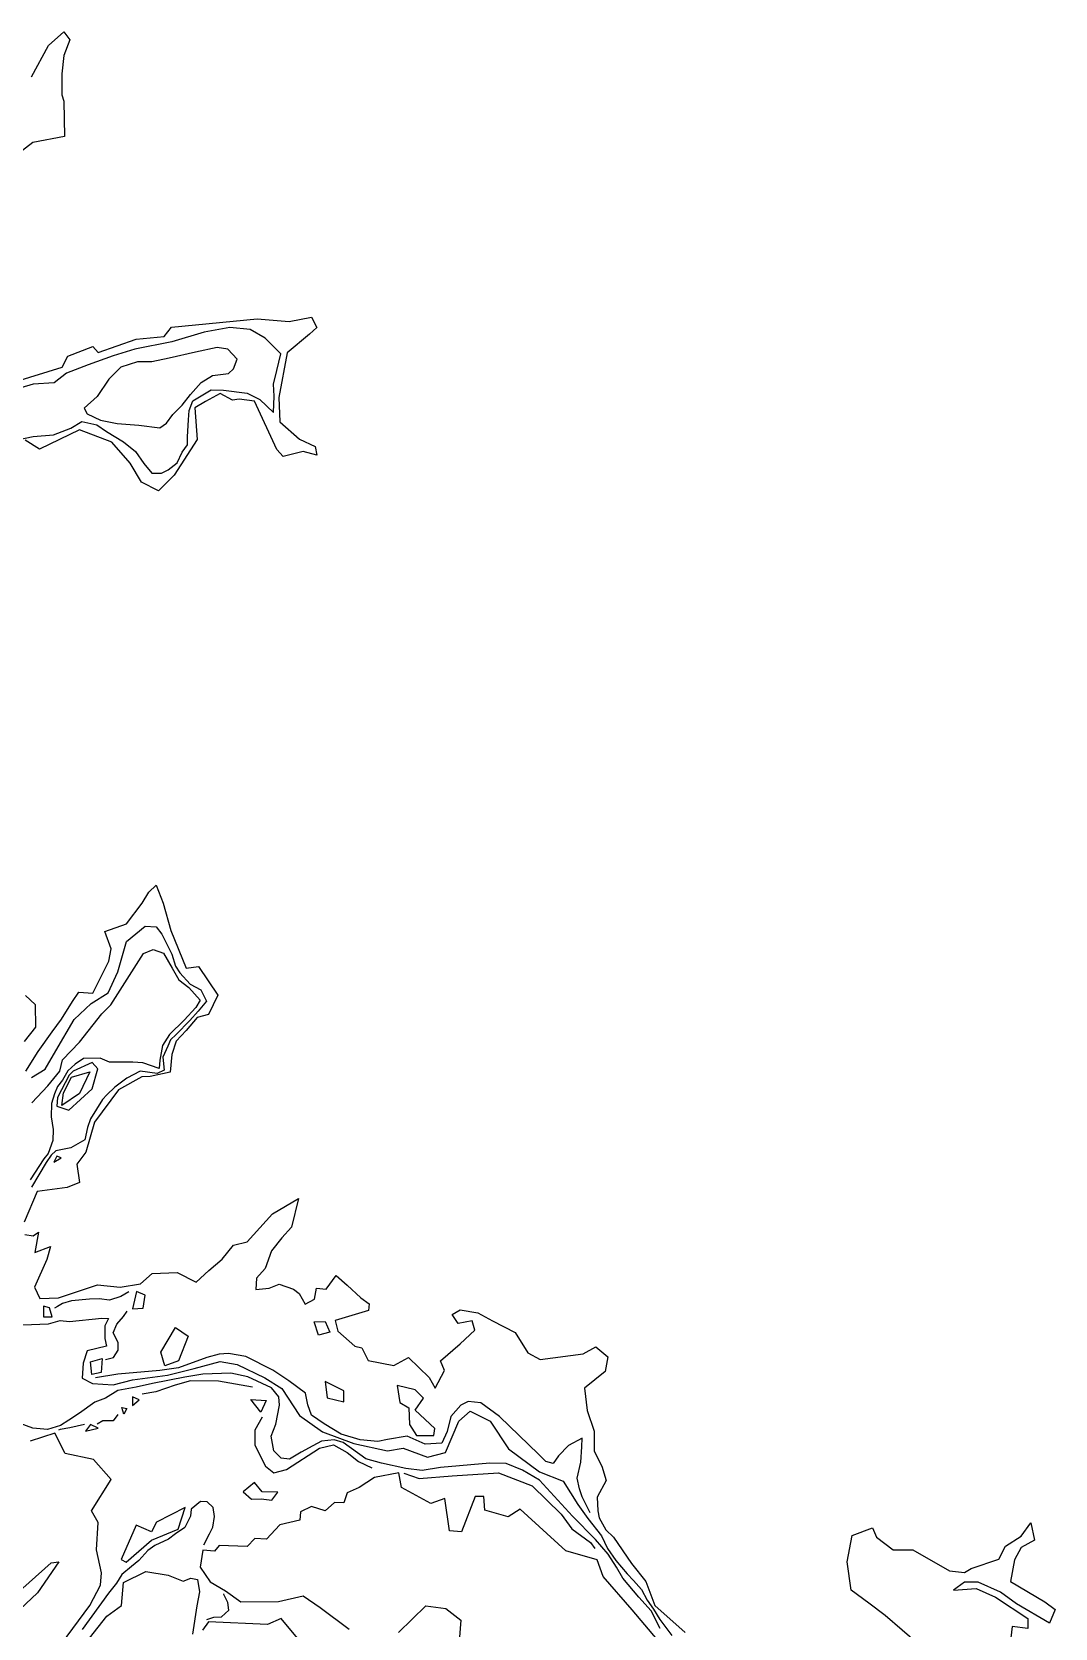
# Model space of a CAD drawing. Extents: x 582531 to 590669, y 5031971 to 5040445.
# Drawn here: x 586981 to 590344, y 5035094 to 5040339 of the extents above; entities that cross this region are included whole.
import ezdxf

# ---------------------------------------------------------------- set-up
doc = ezdxf.new("R2010")
doc.units = 0

msp = doc.modelspace()

# ---------------------------------------------------------------- linework, layer by layer
for points in [[(586980.215, 5040192.157, 240), (587035.923, 5040294.428, 240), (587035.923, 5040294.428, 240), (587085.812, 5040339.328, 240), (587085.812, 5040339.328, 240), (587105.767, 5040313.552, 240), (587105.767, 5040313.552, 240), (587085.812, 5040262.001, 240), (587085.812, 5040262.001, 240), (587079.16, 5040202.135, 240), (587079.16, 5040202.135, 240), (587079.991, 5040132.291, 240), (587079.991, 5040132.291, 240), (587085.812, 5040111.504, 240), (587085.812, 5040111.504, 240), (587088.306, 5039995.098, 240), (587088.306, 5039995.098, 240), (586984.372, 5039975.975, 240), (586984.372, 5039975.975, 240), (586902.056, 5039912.783, 240)], [(586928.663, 5039190.234, 240), (587080.823, 5039237.628, 240), (587080.823, 5039237.628, 240), (587099.115, 5039274.212, 240), (587099.115, 5039274.212, 240), (587181.431, 5039304.977, 240), (587181.431, 5039304.977, 240), (587198.892, 5039285.853, 240), (587198.892, 5039285.853, 240), (587324.444, 5039329.921, 240), (587324.444, 5039329.921, 240), (587415.906, 5039338.236, 240), (587415.906, 5039338.236, 240), (587440.019, 5039369, 240), (587440.019, 5039369, 240), (587721.888, 5039396.439, 240), (587721.888, 5039396.439, 240), (587826.653, 5039388.124, 240), (587826.653, 5039388.124, 240), (587900.654, 5039401.427, 240), (587900.654, 5039401.427, 240), (587918.115, 5039368.169, 240), (587918.115, 5039368.169, 240), (587893.171, 5039346.55, 240), (587893.171, 5039346.55, 240), (587820.833, 5039284.19, 240), (587820.833, 5039284.19, 240), (587792.563, 5039137.851, 240), (587792.563, 5039137.851, 240), (587795.889, 5039058.03, 240), (587795.889, 5039058.03, 240), (587860.743, 5039001.489, 240), (587860.743, 5039001.489, 240), (587912.295, 5038976.545, 240), (587912.295, 5038976.545, 240), (587917.283, 5038948.275, 240), (587917.283, 5038948.275, 240), (587872.384, 5038960.747, 240), (587872.384, 5038960.747, 240), (587807.529, 5038944.118, 240), (587807.529, 5038944.118, 240), (587785.911, 5038966.568, 240), (587785.911, 5038966.568, 240), (587712.741, 5039125.379, 240), (587712.741, 5039125.379, 240), (587662.022, 5039132.862, 240), (587662.022, 5039132.862, 240), (587640.403, 5039128.705, 240), (587640.403, 5039128.705, 240), (587599.661, 5039151.154, 240), (587599.661, 5039151.154, 240), (587551.436, 5039124.547, 240), (587551.436, 5039124.547, 240), (587516.514, 5039103.761, 240), (587516.514, 5039103.761, 240), (587523.997, 5038999.827, 240), (587523.997, 5038999.827, 240), (587449.165, 5038882.589, 240), (587449.165, 5038882.589, 240), (587397.613, 5038831.038, 240), (587397.613, 5038831.038, 240), (587341.073, 5038859.308, 240), (587341.073, 5038859.308, 240), (587304.489, 5038921.668, 240), (587304.489, 5038921.668, 240), (587243.791, 5038991.512, 240), (587243.791, 5038991.512, 240), (587137.363, 5039031.422, 240), (587137.363, 5039031.422, 240), (587005.99, 5038968.231, 240), (587005.99, 5038968.231, 240), (586959.428, 5038998.164, 240)], [(586932.626, 5038998.494, 236.952), (586985.841, 5039009.303, 236.952), (586985.841, 5039009.303, 236.952), (587052.358, 5039015.124, 236.952), (587052.358, 5039015.124, 236.952), (587108.898, 5039037.573, 236.952), (587108.898, 5039037.573, 236.952), (587145.483, 5039059.192, 236.952), (587145.483, 5039059.192, 236.952), (587194.54, 5039047.551, 236.952), (587194.54, 5039047.551, 236.952), (587226.136, 5039025.933, 236.952), (587226.136, 5039025.933, 236.952), (587281.845, 5038991.842, 236.952), (587281.845, 5038991.842, 236.952), (587321.755, 5038960.246, 236.952), (587321.755, 5038960.246, 236.952), (587349.194, 5038921.167, 236.952), (587349.194, 5038921.167, 236.952), (587374.969, 5038889.571, 236.952), (587374.969, 5038889.571, 236.952), (587407.397, 5038889.571, 236.952), (587407.397, 5038889.571, 236.952), (587429.015, 5038900.38, 236.952), (587429.015, 5038900.38, 236.952), (587458.948, 5038923.662, 236.952), (587458.948, 5038923.662, 236.952), (587475.578, 5038958.583, 236.952), (587475.578, 5038958.583, 236.952), (587493.038, 5038981.865, 236.952), (587493.038, 5038981.865, 236.952), (587493.038, 5039008.472, 236.952), (587493.038, 5039008.472, 236.952), (587495.533, 5039064.18, 236.952), (587495.533, 5039064.18, 236.952), (587498.027, 5039094.945, 236.952), (587498.027, 5039094.945, 236.952), (587510.499, 5039127.372, 236.952), (587510.499, 5039127.372, 236.952), (587570.365, 5039163.126, 236.952), (587570.365, 5039163.126, 236.952), (587611.107, 5039161.463, 236.952), (587611.107, 5039161.463, 236.952), (587689.266, 5039152.316, 236.952), (587689.266, 5039152.316, 236.952), (587730.008, 5039131.53, 236.952), (587730.008, 5039131.53, 236.952), (587775.739, 5039089.125, 236.952), (587775.739, 5039089.125, 236.952), (587777.402, 5039142.339, 236.952), (587777.402, 5039142.339, 236.952), (587774.907, 5039182.249, 236.952), (587774.907, 5039182.249, 236.952), (587786.548, 5039227.149, 236.952), (587786.548, 5039227.149, 236.952), (587799.02, 5039281.195, 236.952), (587799.02, 5039281.195, 236.952), (587748.3, 5039332.746, 236.952), (587748.3, 5039332.746, 236.952), (587698.412, 5039361.016, 236.952), (587698.412, 5039361.016, 236.952), (587631.894, 5039367.668, 236.952), (587631.894, 5039367.668, 236.952), (587547.916, 5039352.701, 236.952), (587547.916, 5039352.701, 236.952), (587440.656, 5039321.105, 236.952), (587440.656, 5039321.105, 236.952), (587320.092, 5039296.992, 236.952), (587320.092, 5039296.992, 236.952), (587248.586, 5039274.543, 236.952), (587248.586, 5039274.543, 236.952), (587166.27, 5039245.441, 236.952), (587166.27, 5039245.441, 236.952), (587094.763, 5039218.003, 236.952), (587094.763, 5039218.003, 236.952), (587054.021, 5039186.407, 236.952), (587054.021, 5039186.407, 236.952), (586985.009, 5039182.249, 236.952), (586985.009, 5039182.249, 236.952), (586945.098, 5039169.777, 236.952)], [(587152.966, 5039103.26, 224.76), (587162.944, 5039084.136, 224.76), (587162.944, 5039084.136, 224.76), (587207.012, 5039063.349, 224.76), (587207.012, 5039063.349, 224.76), (587261.058, 5039052.54, 224.76), (587261.058, 5039052.54, 224.76), (587332.564, 5039046.719, 224.76), (587332.564, 5039046.719, 224.76), (587401.577, 5039038.405, 224.76), (587401.577, 5039038.405, 224.76), (587423.195, 5039053.371, 224.76), (587423.195, 5039053.371, 224.76), (587443.982, 5039081.641, 224.76), (587443.982, 5039081.641, 224.76), (587474.746, 5039113.237, 224.76), (587474.746, 5039113.237, 224.76), (587503.016, 5039147.328, 224.76), (587503.016, 5039147.328, 224.76), (587537.938, 5039187.238, 224.76), (587537.938, 5039187.238, 224.76), (587574.523, 5039210.519, 224.76), (587574.523, 5039210.519, 224.76), (587627.737, 5039217.171, 224.76), (587627.737, 5039217.171, 224.76), (587643.535, 5039232.138, 224.76), (587643.535, 5039232.138, 224.76), (587656.007, 5039263.734, 224.76), (587656.007, 5039263.734, 224.76), (587625.242, 5039296.992, 224.76), (587625.242, 5039296.992, 224.76), (587590.321, 5039301.981, 224.76), (587590.321, 5039301.981, 224.76), (587518.814, 5039287.015, 224.76), (587518.814, 5039287.015, 224.76), (587432.341, 5039267.06, 224.76), (587432.341, 5039267.06, 224.76), (587375.801, 5039254.587, 224.76), (587375.801, 5039254.587, 224.76), (587328.407, 5039254.587, 224.76), (587328.407, 5039254.587, 224.76), (587273.53, 5039237.958, 224.76), (587273.53, 5039237.958, 224.76), (587233.619, 5039198.047, 224.76), (587233.619, 5039198.047, 224.76), (587196.203, 5039140.676, 224.76), (587196.203, 5039140.676, 224.76), (587152.966, 5039103.26, 224.76)], [(586961.091, 5036923.641, 240), (587001.833, 5036988.496, 240), (587001.833, 5036988.496, 240), (587047.564, 5037053.351, 240), (587047.564, 5037053.351, 240), (587078.328, 5037094.924, 240), (587078.328, 5037094.924, 240), (587114.913, 5037153.128, 240), (587114.913, 5037153.128, 240), (587135.7, 5037183.061, 240), (587135.7, 5037183.061, 240), (587181.431, 5037180.566, 240), (587181.431, 5037180.566, 240), (587233.814, 5037285.332, 240), (587233.814, 5037285.332, 240), (587241.297, 5037326.074, 240), (587241.297, 5037326.074, 240), (587221.341, 5037382.614, 240), (587221.341, 5037382.614, 240), (587292.017, 5037408.389, 240), (587292.017, 5037408.389, 240), (587343.568, 5037476.57, 240), (587343.568, 5037476.57, 240), (587366.018, 5037512.323, 240), (587366.018, 5037512.323, 240), (587389.299, 5037535.605, 240), (587389.299, 5037535.605, 240), (587412.58, 5037476.57, 240), (587412.58, 5037476.57, 240), (587437.524, 5037385.94, 240), (587437.524, 5037385.94, 240), (587488.244, 5037262.05, 240), (587488.244, 5037262.05, 240), (587528.986, 5037267.871, 240), (587528.986, 5037267.871, 240), (587592.178, 5037173.914, 240), (587592.178, 5037173.914, 240), (587561.413, 5037109.891, 240), (587561.413, 5037109.891, 240), (587524.829, 5037099.913, 240), (587524.829, 5037099.913, 240), (587488.244, 5037057.508, 240), (587488.244, 5037057.508, 240), (587454.985, 5037022.586, 240), (587454.985, 5037022.586, 240), (587440.85, 5036978.518, 240), (587440.85, 5036978.518, 240), (587435.861, 5036920.315, 240), (587435.861, 5036920.315, 240), (587370.175, 5036906.18, 240), (587370.175, 5036906.18, 240), (587342.736, 5036905.349, 240), (587342.736, 5036905.349, 240), (587265.409, 5036862.112, 240), (587265.409, 5036862.112, 240), (587187.251, 5036756.515, 240), (587187.251, 5036756.515, 240), (587158.981, 5036657.57, 240), (587158.981, 5036657.57, 240), (587129.048, 5036618.491, 240), (587129.048, 5036618.491, 240), (587138.194, 5036557.794, 240), (587138.194, 5036557.794, 240), (587097.452, 5036541.996, 240), (587097.452, 5036541.996, 240), (586998.507, 5036528.692, 240), (586998.507, 5036528.692, 240), (586956.102, 5036428.084, 240)], [(586979.799, 5036903.114, 236.952), (587024.698, 5036930.969, 236.952), (587024.698, 5036930.969, 236.952), (587060.036, 5036990.835, 236.952), (587060.036, 5036990.835, 236.952), (587120.318, 5037093.937, 236.952), (587120.318, 5037093.937, 236.952), (587176.026, 5037146.32, 236.952), (587176.026, 5037146.32, 236.952), (587232.151, 5037181.657, 236.952), (587232.151, 5037181.657, 236.952), (587263.747, 5037250.67, 236.952), (587263.747, 5037250.67, 236.952), (587292.017, 5037350.03, 236.952), (587292.017, 5037350.03, 236.952), (587353.545, 5037399.919, 236.952), (587353.545, 5037399.919, 236.952), (587389.714, 5037398.672, 236.952), (587389.714, 5037398.672, 236.952), (587408.838, 5037374.559, 236.952), (587408.838, 5037374.559, 236.952), (587441.266, 5037308.041, 236.952), (587441.266, 5037308.041, 236.952), (587453.738, 5037269.378, 236.952), (587453.738, 5037269.378, 236.952), (587467.041, 5037246.928, 236.952), (587467.041, 5037246.928, 236.952), (587501.132, 5037210.343, 236.952), (587501.132, 5037210.343, 236.952), (587536.885, 5037190.804, 236.952), (587536.885, 5037190.804, 236.952), (587554.762, 5037153.803, 236.952), (587554.762, 5037153.803, 236.952), (587527.323, 5037120.96, 236.952), (587527.323, 5037120.96, 236.952), (587500.716, 5037090.195, 236.952), (587500.716, 5037090.195, 236.952), (587455.401, 5037044.465, 236.952), (587455.401, 5037044.465, 236.952), (587437.108, 5037027.419, 236.952), (587437.108, 5037027.419, 236.952), (587427.546, 5037006.217, 236.952), (587427.546, 5037006.217, 236.952), (587411.333, 5036969.632, 236.952), (587411.333, 5036969.632, 236.952), (587416.322, 5036926.811, 236.952), (587416.322, 5036926.811, 236.952), (587392.625, 5036916.418, 236.952), (587392.625, 5036916.418, 236.952), (587336.916, 5036923.485, 236.952), (587336.916, 5036923.485, 236.952), (587293.679, 5036900.62, 236.952), (587293.679, 5036900.62, 236.952), (587254.185, 5036871.518, 236.952), (587254.185, 5036871.518, 236.952), (587227.993, 5036846.574, 236.952), (587227.993, 5036846.574, 236.952), (587213.027, 5036830.776, 236.952), (587213.027, 5036830.776, 236.952), (587174.363, 5036766.753, 236.952), (587174.363, 5036766.753, 236.952), (587163.554, 5036738.899, 236.952), (587163.554, 5036738.899, 236.952), (587154.824, 5036698.156, 236.952), (587154.824, 5036698.156, 236.952), (587109.093, 5036671.549, 236.952), (587109.093, 5036671.549, 236.952), (587060.036, 5036662.403, 236.952), (587060.036, 5036662.403, 236.952), (587044.238, 5036647.852, 236.952), (587044.238, 5036647.852, 236.952), (587028.024, 5036623.324, 236.952), (587028.024, 5036623.324, 236.952), (586979.799, 5036542.671, 236.952)], [(586981.268, 5036819.622, 233.904), (587033.65, 5036875.746, 233.904), (587033.65, 5036875.746, 233.904), (587073.145, 5036923.972, 233.904), (587073.145, 5036923.972, 233.904), (587081.46, 5036960.972, 233.904), (587081.46, 5036960.972, 233.904), (587137.168, 5037018.76, 233.904), (587137.168, 5037018.76, 233.904), (587211.585, 5037112.716, 233.904), (587211.585, 5037112.716, 233.904), (587240.271, 5037141.817, 233.904), (587240.271, 5037141.817, 233.904), (587347.947, 5037310.606, 233.904), (587347.947, 5037310.606, 233.904), (587379.543, 5037323.494, 233.904), (587379.543, 5037323.494, 233.904), (587414.049, 5037311.853, 233.904), (587414.049, 5037311.853, 233.904), (587441.903, 5037262.797, 233.904), (587441.903, 5037262.797, 233.904), (587464.353, 5037223.717, 233.904), (587464.353, 5037223.717, 233.904), (587497.612, 5037199.189, 233.904), (587497.612, 5037199.189, 233.904), (587534.196, 5037157.615, 233.904), (587534.196, 5037157.615, 233.904), (587519.646, 5037133.503, 233.904), (587519.646, 5037133.503, 233.904), (587482.229, 5037091.098, 233.904), (587482.229, 5037091.098, 233.904), (587433.588, 5037044.535, 233.904), (587433.588, 5037044.535, 233.904), (587410.307, 5037007.95, 233.904), (587410.307, 5037007.95, 233.904), (587401.577, 5036960.557, 233.904), (587401.577, 5036960.557, 233.904), (587399.498, 5036932.702, 233.904), (587399.498, 5036932.702, 233.904), (587346.284, 5036950.995, 233.904), (587346.284, 5036950.995, 233.904), (587313.025, 5036953.489, 233.904), (587313.025, 5036953.489, 233.904), (587236.529, 5036953.905, 233.904), (587236.529, 5036953.905, 233.904), (587205.349, 5036966.377, 233.904), (587205.349, 5036966.377, 233.904), (587150.472, 5036965.961, 233.904), (587150.472, 5036965.961, 233.904), (587123.865, 5036946.422, 233.904), (587123.865, 5036946.422, 233.904), (587099.337, 5036925.219, 233.904), (587099.337, 5036925.219, 233.904), (587081.46, 5036894.039, 233.904), (587081.46, 5036894.039, 233.904), (587065.662, 5036874.083, 233.904), (587065.662, 5036874.083, 233.904), (587055.684, 5036849.971, 233.904), (587055.684, 5036849.971, 233.904), (587045.291, 5036817.128, 233.904), (587045.291, 5036817.128, 233.904), (587044.459, 5036774.307, 233.904), (587044.459, 5036774.307, 233.904), (587051.111, 5036732.317, 233.904), (587051.111, 5036732.317, 233.904), (587050.28, 5036695.733, 233.904), (587050.28, 5036695.733, 233.904), (587034.482, 5036653.743, 233.904), (587034.482, 5036653.743, 233.904), (587020.347, 5036635.451, 233.904), (587020.347, 5036635.451, 233.904), (586975.447, 5036567.27, 233.904)], [(586960.259, 5037173.083, 240), (586991.855, 5037143.15, 240), (586991.855, 5037143.15, 240), (586993.518, 5037068.317, 240), (586993.518, 5037068.317, 240), (586956.102, 5037020.923, 240)], [(587116.576, 5036924.317, 236.952), (587103.896, 5036911.221, 236.952), (587103.896, 5036911.221, 236.952), (587065.233, 5036837.844, 236.952), (587065.233, 5036837.844, 236.952), (587063.57, 5036808.95, 236.952), (587063.57, 5036808.95, 236.952), (587102.857, 5036795.439, 236.952), (587102.857, 5036795.439, 236.952), (587179.144, 5036865.49, 236.952), (587179.144, 5036865.49, 236.952), (587198.476, 5036931.592, 236.952), (587198.476, 5036931.592, 236.952), (587179.144, 5036952.171, 236.952), (587179.144, 5036952.171, 236.952), (587116.576, 5036924.317, 236.952)], [(587084.772, 5036852.291, 240), (587111.379, 5036903.842, 240), (587111.379, 5036903.842, 240), (587171.245, 5036922.134, 240), (587171.245, 5036922.134, 240), (587137.986, 5036850.628, 240), (587137.986, 5036850.628, 240), (587079.783, 5036810.717, 240), (587079.783, 5036810.717, 240), (587084.772, 5036852.291, 240)], [(587063.154, 5036644.423, 240), (587053.176, 5036625.299, 240), (587053.176, 5036625.299, 240), (587077.289, 5036638.602, 240), (587077.289, 5036638.602, 240), (587063.154, 5036644.423, 240)], [(586957.765, 5036387.342, 240), (586985.203, 5036382.353, 240), (586985.203, 5036382.353, 240), (587002.664, 5036394.825, 240), (587002.664, 5036394.825, 240), (586991.024, 5036328.307, 240), (586991.024, 5036328.307, 240), (587042.575, 5036347.431, 240), (587042.575, 5036347.431, 240), (587030.103, 5036305.026, 240), (587030.103, 5036305.026, 240), (586990.192, 5036214.396, 240), (586990.192, 5036214.396, 240), (587007.653, 5036176.98, 240), (587007.653, 5036176.98, 240), (587069.182, 5036178.642, 240), (587069.182, 5036178.642, 240), (587196.397, 5036221.879, 240), (587196.397, 5036221.879, 240), (587271.23, 5036213.564, 240), (587271.23, 5036213.564, 240), (587338.579, 5036225.205, 240), (587338.579, 5036225.205, 240), (587376.827, 5036258.464, 240), (587376.827, 5036258.464, 240), (587459.142, 5036261.79, 240), (587459.142, 5036261.79, 240), (587520.671, 5036231.025, 240), (587520.671, 5036231.025, 240), (587563.076, 5036269.273, 240), (587563.076, 5036269.273, 240), (587607.144, 5036305.858, 240), (587607.144, 5036305.858, 240), (587643.729, 5036351.589, 240), (587643.729, 5036351.589, 240), (587688.629, 5036363.229, 240), (587688.629, 5036363.229, 240), (587771.776, 5036455.523, 240), (587771.776, 5036455.523, 240), (587857.417, 5036505.411, 240), (587857.417, 5036505.411, 240), (587834.136, 5036411.455, 240), (587834.136, 5036411.455, 240), (587802.54, 5036376.533, 240), (587802.54, 5036376.533, 240), (587768.45, 5036333.296, 240), (587768.45, 5036333.296, 240), (587748.495, 5036275.093, 240), (587748.495, 5036275.093, 240), (587719.393, 5036243.497, 240), (587719.393, 5036243.497, 240), (587717.73, 5036206.913, 240), (587717.73, 5036206.913, 240), (587760.967, 5036211.07, 240), (587760.967, 5036211.07, 240), (587794.226, 5036223.542, 240), (587794.226, 5036223.542, 240), (587840.788, 5036207.744, 240), (587840.788, 5036207.744, 240), (587859.912, 5036193.609, 240), (587859.912, 5036193.609, 240), (587879.867, 5036158.687, 240), (587879.867, 5036158.687, 240), (587909.8, 5036174.485, 240), (587909.8, 5036174.485, 240), (587916.452, 5036211.07, 240), (587916.452, 5036211.07, 240), (587948.048, 5036207.744, 240), (587948.048, 5036207.744, 240), (587981.307, 5036252.643, 240), (587981.307, 5036252.643, 240), (588017.891, 5036221.048, 240), (588017.891, 5036221.048, 240), (588062.791, 5036179.474, 240), (588062.791, 5036179.474, 240), (588089.398, 5036159.519, 240), (588089.398, 5036159.519, 240), (588087.735, 5036137.9, 240), (588087.735, 5036137.9, 240), (587977.981, 5036104.641, 240), (587977.981, 5036104.641, 240), (587986.296, 5036069.72, 240), (587986.296, 5036069.72, 240), (588042.836, 5036019.831, 240), (588042.836, 5036019.831, 240), (588066.117, 5036014.843, 240), (588066.117, 5036014.843, 240), (588086.072, 5035973.269, 240), (588086.072, 5035973.269, 240), (588170.882, 5035956.639, 240), (588170.882, 5035956.639, 240), (588219.108, 5035983.247, 240), (588219.108, 5035983.247, 240), (588287.288, 5035916.729, 240), (588287.288, 5035916.729, 240), (588307.244, 5035881.807, 240), (588307.244, 5035881.807, 240), (588337.177, 5035940.01, 240), (588337.177, 5035940.01, 240), (588323.873, 5035971.606, 240), (588323.873, 5035971.606, 240), (588388.728, 5036028.146, 240), (588388.728, 5036028.146, 240), (588436.953, 5036073.046, 240), (588436.953, 5036073.046, 240), (588428.639, 5036102.979, 240), (588428.639, 5036102.979, 240), (588382.076, 5036094.664, 240), (588382.076, 5036094.664, 240), (588362.121, 5036124.597, 240), (588362.121, 5036124.597, 240), (588388.728, 5036139.563, 240), (588388.728, 5036139.563, 240), (588446.931, 5036129.586, 240), (588446.931, 5036129.586, 240), (588495.156, 5036102.979, 240), (588495.156, 5036102.979, 240), (588569.989, 5036064.731, 240), (588569.989, 5036064.731, 240), (588611.562, 5035998.213, 240), (588611.562, 5035998.213, 240), (588651.473, 5035976.595, 240), (588651.473, 5035976.595, 240), (588792.823, 5035994.887, 240), (588792.823, 5035994.887, 240), (588834.397, 5036018.168, 240), (588834.397, 5036018.168, 240), (588874.308, 5035984.91, 240), (588874.308, 5035984.91, 240), (588865.993, 5035936.684, 240), (588865.993, 5035936.684, 240), (588797.812, 5035881.807, 240), (588797.812, 5035881.807, 240), (588806.127, 5035808.637, 240), (588806.127, 5035808.637, 240), (588829.408, 5035740.457, 240), (588829.408, 5035740.457, 240), (588829.408, 5035675.602, 240), (588829.408, 5035675.602, 240), (588854.352, 5035625.714, 240), (588854.352, 5035625.714, 240), (588869.319, 5035579.151, 240), (588869.319, 5035579.151, 240), (588839.386, 5035524.274, 240), (588839.386, 5035524.274, 240), (588841.049, 5035479.375, 240), (588841.049, 5035479.375, 240), (588846.037, 5035456.093, 240), (588846.037, 5035456.093, 240), (588867.656, 5035416.183, 240), (588867.656, 5035416.183, 240), (588892.6, 5035392.902, 240), (588892.6, 5035392.902, 240), (588952.466, 5035306.428, 240), (588952.466, 5035306.428, 240), (588999.028, 5035246.563, 240), (588999.028, 5035246.563, 240), (589028.961, 5035168.404, 240), (589028.961, 5035168.404, 240), (589128.738, 5035078.605, 240)], [(587299.981, 5036198.72, 238.476), (587273.374, 5036183.338, 238.476), (587273.374, 5036183.338, 238.476), (587236.789, 5036171.698, 238.476), (587236.789, 5036171.698, 238.476), (587202.699, 5036175.855, 238.476), (587202.699, 5036175.855, 238.476), (587170.271, 5036174.192, 238.476), (587170.271, 5036174.192, 238.476), (587111.237, 5036169.203, 238.476), (587111.237, 5036169.203, 238.476), (587082.135, 5036160.888, 238.476), (587082.135, 5036160.888, 238.476), (587065.506, 5036150.079, 238.476), (587065.506, 5036150.079, 238.476), (587055.528, 5036145.506, 238.476)], [(587353.338, 5036187.945, 240), (587325.068, 5036199.585, 240), (587325.068, 5036199.585, 240), (587311.764, 5036143.045, 240), (587311.764, 5036143.045, 240), (587346.686, 5036144.708, 240), (587346.686, 5036144.708, 240), (587353.338, 5036187.945, 240)], [(587039.041, 5036146.371, 240), (587019.086, 5036151.36, 240), (587019.086, 5036151.36, 240), (587019.086, 5036116.438, 240), (587019.086, 5036116.438, 240), (587047.356, 5036116.438, 240), (587047.356, 5036116.438, 240), (587039.041, 5036146.371, 240)], [(587223.278, 5035976.717, 238.476), (587249.885, 5035983.369, 238.476), (587249.885, 5035983.369, 238.476), (587264.851, 5036006.65, 238.476), (587264.851, 5036006.65, 238.476), (587264.851, 5036032.426, 238.476), (587264.851, 5036032.426, 238.476), (587248.222, 5036064.022, 238.476), (587248.222, 5036064.022, 238.476), (587260.694, 5036092.292, 238.476), (587260.694, 5036092.292, 238.476), (587282.312, 5036118.068, 238.476), (587282.312, 5036118.068, 238.476), (587293.953, 5036134.697, 238.476)], [(586951.529, 5036090.766, 236.952), (587036.339, 5036094.092, 236.952), (587036.339, 5036094.092, 236.952), (587074.587, 5036104.07, 236.952), (587074.587, 5036104.07, 236.952), (587105.351, 5036101.575, 236.952), (587105.351, 5036101.575, 236.952), (587210.948, 5036112.385, 236.952), (587210.948, 5036112.385, 236.952), (587233.398, 5036111.553, 236.952), (587233.398, 5036111.553, 236.952), (587220.926, 5036087.44, 236.952), (587220.926, 5036087.44, 236.952), (587220.926, 5036045.867, 236.952), (587220.926, 5036045.867, 236.952), (587225.915, 5036020.091, 236.952), (587225.915, 5036020.091, 236.952), (587162.723, 5036004.293, 236.952), (587162.723, 5036004.293, 236.952), (587149.419, 5035964.383, 236.952), (587149.419, 5035964.383, 236.952), (587146.925, 5035914.494, 236.952), (587146.925, 5035914.494, 236.952), (587180.184, 5035897.033, 236.952), (587180.184, 5035897.033, 236.952), (587248.364, 5035892.876, 236.952), (587248.364, 5035892.876, 236.952), (587311.556, 5035909.505, 236.952), (587311.556, 5035909.505, 236.952), (587427.131, 5035924.472, 236.952), (587427.131, 5035924.472, 236.952), (587514.435, 5035946.922, 236.952), (587514.435, 5035946.922, 236.952), (587600.077, 5035969.371, 236.952), (587600.077, 5035969.371, 236.952), (587655.785, 5035960.225, 236.952), (587655.785, 5035960.225, 236.952), (587747.247, 5035916.157, 236.952), (587747.247, 5035916.157, 236.952), (587802.956, 5035881.235, 236.952), (587802.956, 5035881.235, 236.952), (587861.159, 5035792.268, 236.952), (587861.159, 5035792.268, 236.952), (587935.992, 5035739.054, 236.952), (587935.992, 5035739.054, 236.952), (588039.094, 5035700.806, 236.952), (588039.094, 5035700.806, 236.952), (588150.511, 5035675.862, 236.952), (588150.511, 5035675.862, 236.952), (588201.231, 5035685.008, 236.952), (588201.231, 5035685.008, 236.952), (588281.052, 5035655.907, 236.952), (588281.052, 5035655.907, 236.952), (588340.918, 5035670.873, 236.952), (588340.918, 5035670.873, 236.952), (588384.155, 5035773.144, 236.952), (588384.155, 5035773.144, 236.952), (588421.571, 5035806.403, 236.952), (588421.571, 5035806.403, 236.952), (588487.257, 5035773.144, 236.952), (588487.257, 5035773.144, 236.952), (588547.955, 5035682.514, 236.952), (588547.955, 5035682.514, 236.952), (588650.226, 5035607.681, 236.952), (588650.226, 5035607.681, 236.952), (588727.553, 5035576.917, 236.952), (588727.553, 5035576.917, 236.952), (588775.778, 5035499.59, 236.952), (588775.778, 5035499.59, 236.952), (588809.037, 5035453.859, 236.952), (588809.037, 5035453.859, 236.952), (588853.105, 5035396.487, 236.952), (588853.105, 5035396.487, 236.952), (588873.06, 5035355.745, 236.952), (588873.06, 5035355.745, 236.952), (588900.499, 5035315.835, 236.952), (588900.499, 5035315.835, 236.952), (588937.915, 5035271.766, 236.952), (588937.915, 5035271.766, 236.952), (588958.702, 5035250.148, 236.952), (588958.702, 5035250.148, 236.952), (588984.478, 5035220.215, 236.952), (588984.478, 5035220.215, 236.952), (589004.017, 5035184.878, 236.952), (589004.017, 5035184.878, 236.952), (589023.972, 5035156.192, 236.952), (589023.972, 5035156.192, 236.952), (589044.759, 5035122.102, 236.952), (589044.759, 5035122.102, 236.952), (589084.67, 5035069.719, 236.952)], [(587418.192, 5035955.132, 240), (587404.889, 5036000.032, 240), (587404.889, 5036000.032, 240), (587453.114, 5036081.516, 240), (587453.114, 5036081.516, 240), (587494.688, 5036053.246, 240), (587494.688, 5036053.246, 240), (587463.092, 5035971.762, 240), (587463.092, 5035971.762, 240), (587418.192, 5035955.132, 240)], [(587908.761, 5036099.809, 240), (587945.346, 5036101.471, 240), (587945.346, 5036101.471, 240), (587960.312, 5036066.55, 240), (587960.312, 5036066.55, 240), (587923.727, 5036056.572, 240), (587923.727, 5036056.572, 240), (587908.761, 5036099.809, 240)], [(587178.729, 5035926.862, 240), (587173.74, 5035968.436, 240), (587173.74, 5035968.436, 240), (587211.987, 5035980.077, 240), (587211.987, 5035980.077, 240), (587208.661, 5035933.514, 240), (587208.661, 5035933.514, 240), (587178.729, 5035926.862, 240)], [(588816.378, 5035472.845, 238.476), (588789.771, 5035525.228, 238.476), (588789.771, 5035525.228, 238.476), (588780.625, 5035551.835, 238.476), (588780.625, 5035551.835, 238.476), (588773.141, 5035586.757, 238.476), (588773.141, 5035586.757, 238.476), (588785.613, 5035639.14, 238.476), (588785.613, 5035639.14, 238.476), (588788.939, 5035689.028, 238.476), (588788.939, 5035689.028, 238.476), (588789.771, 5035718.13, 238.476), (588789.771, 5035718.13, 238.476), (588744.871, 5035693.186, 238.476), (588744.871, 5035693.186, 238.476), (588711.612, 5035659.927, 238.476), (588711.612, 5035659.927, 238.476), (588694.983, 5035634.151, 238.476), (588694.983, 5035634.151, 238.476), (588670.039, 5035640.803, 238.476), (588670.039, 5035640.803, 238.476), (588645.926, 5035664.915, 238.476), (588645.926, 5035664.915, 238.476), (588518.711, 5035788.805, 238.476), (588518.711, 5035788.805, 238.476), (588456.351, 5035833.704, 238.476), (588456.351, 5035833.704, 238.476), (588414.777, 5035837.862, 238.476), (588414.777, 5035837.862, 238.476), (588390.664, 5035826.221, 238.476), (588390.664, 5035826.221, 238.476), (588358.237, 5035788.805, 238.476), (588358.237, 5035788.805, 238.476), (588346.596, 5035739.748, 238.476), (588346.596, 5035739.748, 238.476), (588328.304, 5035701.5, 238.476), (588328.304, 5035701.5, 238.476), (588274.258, 5035698.174, 238.476), (588274.258, 5035698.174, 238.476), (588215.224, 5035724.781, 238.476), (588215.224, 5035724.781, 238.476), (588149.537, 5035713.972, 238.476), (588149.537, 5035713.972, 238.476), (588117.942, 5035706.489, 238.476), (588117.942, 5035706.489, 238.476), (588060.57, 5035712.309, 238.476), (588060.57, 5035712.309, 238.476), (587997.378, 5035731.433, 238.476), (587997.378, 5035731.433, 238.476), (587941.67, 5035764.692, 238.476), (587941.67, 5035764.692, 238.476), (587900.096, 5035792.962, 238.476), (587900.096, 5035792.962, 238.476), (587888.455, 5035827.884, 238.476), (587888.455, 5035827.884, 238.476), (587880.141, 5035865.3, 238.476), (587880.141, 5035865.3, 238.476), (587826.095, 5035906.042, 238.476), (587826.095, 5035906.042, 238.476), (587772.881, 5035941.796, 238.476), (587772.881, 5035941.796, 238.476), (587684.745, 5035986.695, 238.476), (587684.745, 5035986.695, 238.476), (587627.373, 5035995.841, 238.476), (587627.373, 5035995.841, 238.476), (587596.609, 5035993.347, 238.476), (587596.609, 5035993.347, 238.476), (587556.698, 5035982.538, 238.476), (587556.698, 5035982.538, 238.476), (587463.573, 5035948.447, 238.476), (587463.573, 5035948.447, 238.476), (587402.044, 5035940.133, 238.476), (587402.044, 5035940.133, 238.476), (587264.02, 5035928.492, 238.476), (587264.02, 5035928.492, 238.476), (587190.019, 5035916.02, 238.476)], [(589046.006, 5035091.753, 236.952), (589016.905, 5035149.956, 236.952), (589016.905, 5035149.956, 236.952), (588975.747, 5035195.687, 236.952), (588975.747, 5035195.687, 236.952), (588923.364, 5035258.047, 236.952), (588923.364, 5035258.047, 236.952), (588902.993, 5035293.801, 236.952), (588902.993, 5035293.801, 236.952), (588875.139, 5035336.621, 236.952), (588875.139, 5035336.621, 236.952), (588833.565, 5035384.431, 236.952), (588833.565, 5035384.431, 236.952), (588757.901, 5035461.758, 236.952), (588757.901, 5035461.758, 236.952), (588649.81, 5035579.827, 236.952), (588649.81, 5035579.827, 236.952), (588593.27, 5035612.254, 236.952), (588593.27, 5035612.254, 236.952), (588540.472, 5035634.288, 236.952), (588540.472, 5035634.288, 236.952), (588486.01, 5035635.951, 236.952), (588486.01, 5035635.951, 236.952), (588323.873, 5035620.985, 236.952), (588323.873, 5035620.985, 236.952), (588263.591, 5035611.007, 236.952), (588263.591, 5035611.007, 236.952), (588210.793, 5035618.49, 236.952), (588210.793, 5035618.49, 236.952), (588130.14, 5035635.535, 236.952), (588130.14, 5035635.535, 236.952), (588079.005, 5035650.086, 236.952), (588079.005, 5035650.086, 236.952), (588004.172, 5035703.3, 236.952), (588004.172, 5035703.3, 236.952), (587975.071, 5035712.862, 236.952), (587975.071, 5035712.862, 236.952), (587933.497, 5035708.289, 236.952), (587933.497, 5035708.289, 236.952), (587904.811, 5035692.076, 236.952), (587904.811, 5035692.076, 236.952), (587866.564, 5035671.704, 236.952), (587866.564, 5035671.704, 236.952), (587828.316, 5035648.839, 236.952), (587828.316, 5035648.839, 236.952), (587800.877, 5035652.165, 236.952), (587800.877, 5035652.165, 236.952), (587776.765, 5035676.693, 236.952), (587776.765, 5035676.693, 236.952), (587767.618, 5035724.503, 236.952), (587767.618, 5035724.503, 236.952), (587782.585, 5035763.998, 236.952), (587782.585, 5035763.998, 236.952), (587795.057, 5035825.943, 236.952), (587795.057, 5035825.943, 236.952), (587792.563, 5035853.381, 236.952), (587792.563, 5035853.381, 236.952), (587769.281, 5035883.73, 236.952), (587769.281, 5035883.73, 236.952), (587691.123, 5035919.899, 236.952), (587691.123, 5035919.899, 236.952), (587634.583, 5035931.539, 236.952), (587634.583, 5035931.539, 236.952), (587543.537, 5035928.214, 236.952), (587543.537, 5035928.214, 236.952), (587484.087, 5035918.236, 236.952), (587484.087, 5035918.236, 236.952), (587378.074, 5035897.449, 236.952), (587378.074, 5035897.449, 236.952), (587324.028, 5035885.393, 236.952), (587324.028, 5035885.393, 236.952), (587263.331, 5035874.168, 236.952), (587263.331, 5035874.168, 236.952), (587223.42, 5035849.639, 236.952), (587223.42, 5035849.639, 236.952), (587188.083, 5035836.336, 236.952), (587188.083, 5035836.336, 236.952), (587137.779, 5035799.751, 236.952), (587137.779, 5035799.751, 236.952), (587102.441, 5035776.47, 236.952), (587102.441, 5035776.47, 236.952), (587075.002, 5035759.84, 236.952), (587075.002, 5035759.84, 236.952), (587032.182, 5035746.537, 236.952), (587032.182, 5035746.537, 236.952), (586983.956, 5035751.11, 236.952), (586983.956, 5035751.11, 236.952), (586912.865, 5035776.47, 236.952)], [(587706.155, 5035885.879, 238.476), (587594.738, 5035905.003, 238.476), (587594.738, 5035905.003, 238.476), (587502.444, 5035905.834, 238.476), (587502.444, 5035905.834, 238.476), (587452.556, 5035892.531, 238.476), (587452.556, 5035892.531, 238.476), (587388.533, 5035870.081, 238.476), (587388.533, 5035870.081, 238.476), (587343.633, 5035862.598, 238.476)], [(587951.997, 5035850.367, 240), (588006.874, 5035837.063, 240), (588006.874, 5035837.063, 240), (588006.874, 5035873.648, 240), (588006.874, 5035873.648, 240), (587945.346, 5035903.581, 240), (587945.346, 5035903.581, 240), (587951.997, 5035850.367, 240)], [(588240.518, 5035876.143, 240), (588182.315, 5035891.109, 240), (588182.315, 5035891.109, 240), (588190.63, 5035834.569, 240), (588190.63, 5035834.569, 240), (588220.563, 5035817.94, 240), (588220.563, 5035817.94, 240), (588222.226, 5035763.062, 240), (588222.226, 5035763.062, 240), (588245.507, 5035726.478, 240), (588245.507, 5035726.478, 240), (588302.047, 5035726.478, 240), (588302.047, 5035726.478, 240), (588305.373, 5035749.759, 240), (588305.373, 5035749.759, 240), (588240.518, 5035809.625, 240), (588240.518, 5035809.625, 240), (588268.788, 5035849.536, 240), (588268.788, 5035849.536, 240), (588240.518, 5035876.143, 240)], [(587293.472, 5035815.445, 240), (587283.494, 5035797.153, 240), (587283.494, 5035797.153, 240), (587276.842, 5035818.771, 240), (587276.842, 5035818.771, 240), (587293.472, 5035815.445, 240)], [(587333.382, 5035843.715, 240), (587311.764, 5035853.693, 240), (587311.764, 5035853.693, 240), (587311.764, 5035825.423, 240), (587311.764, 5035825.423, 240), (587333.382, 5035843.715, 240)], [(587700.893, 5035845.378, 240), (587750.781, 5035842.052, 240), (587750.781, 5035842.052, 240), (587734.152, 5035803.805, 240), (587734.152, 5035803.805, 240), (587700.893, 5035845.378, 240)], [(587263.812, 5035795.249, 238.476), (587248.014, 5035775.293, 238.476), (587248.014, 5035775.293, 238.476), (587213.924, 5035774.462, 238.476), (587213.924, 5035774.462, 238.476), (587195.631, 5035763.653, 238.476)], [(587738.582, 5035786.934, 238.476), (587713.638, 5035743.697, 238.476), (587713.638, 5035743.697, 238.476), (587713.638, 5035694.641, 238.476), (587713.638, 5035694.641, 238.476), (587748.56, 5035625.628, 238.476), (587748.56, 5035625.628, 238.476), (587775.999, 5035604.01, 238.476), (587775.999, 5035604.01, 238.476), (587817.572, 5035614.819, 238.476), (587817.572, 5035614.819, 238.476), (587926.495, 5035684.663, 238.476), (587926.495, 5035684.663, 238.476), (587972.226, 5035695.472, 238.476), (587972.226, 5035695.472, 238.476), (588017.957, 5035670.528, 238.476), (588017.957, 5035670.528, 238.476), (588054.542, 5035640.595, 238.476), (588054.542, 5035640.595, 238.476), (588098.61, 5035620.64, 238.476)], [(587078.328, 5035042.02, 240), (587171.453, 5035167.573, 240), (587171.453, 5035167.573, 240), (587207.206, 5035234.922, 240), (587207.206, 5035234.922, 240), (587210.532, 5035274.833, 240), (587210.532, 5035274.833, 240), (587193.071, 5035350.496, 240), (587193.071, 5035350.496, 240), (587198.892, 5035441.127, 240), (587198.892, 5035441.127, 240), (587177.273, 5035478.543, 240), (587177.273, 5035478.543, 240), (587241.297, 5035582.477, 240), (587241.297, 5035582.477, 240), (587183.925, 5035647.332, 240), (587183.925, 5035647.332, 240), (587090.8, 5035667.287, 240), (587090.8, 5035667.287, 240), (587056.71, 5035734.636, 240), (587056.71, 5035734.636, 240), (586976.057, 5035708.029, 240)], [(587154.058, 5035762.821, 238.476), (587105.832, 5035752.012, 238.476), (587105.832, 5035752.012, 238.476), (587074.236, 5035746.192, 238.476), (587074.236, 5035746.192, 238.476), (587068.416, 5035744.529, 238.476)], [(587198.684, 5035750.59, 240), (587173.74, 5035762.231, 240), (587173.74, 5035762.231, 240), (587157.11, 5035740.613, 240), (587157.11, 5035740.613, 240), (587198.684, 5035750.59, 240)], [(589078.85, 5035005.436, 240), (588954.129, 5035153.438, 240), (588954.129, 5035153.438, 240), (588859.341, 5035263.192, 240), (588859.341, 5035263.192, 240), (588839.386, 5035318.069, 240), (588839.386, 5035318.069, 240), (588736.283, 5035348.002, 240), (588736.283, 5035348.002, 240), (588586.618, 5035484.363, 240), (588586.618, 5035484.363, 240), (588546.708, 5035459.419, 240), (588546.708, 5035459.419, 240), (588470.212, 5035481.038, 240), (588470.212, 5035481.038, 240), (588466.886, 5035525.937, 240), (588466.886, 5035525.937, 240), (588438.616, 5035525.937, 240), (588438.616, 5035525.937, 240), (588393.717, 5035409.531, 240), (588393.717, 5035409.531, 240), (588353.806, 5035412.857, 240), (588353.806, 5035412.857, 240), (588338.84, 5035519.285, 240), (588338.84, 5035519.285, 240), (588292.277, 5035502.656, 240), (588292.277, 5035502.656, 240), (588195.826, 5035555.87, 240), (588195.826, 5035555.87, 240), (588187.512, 5035604.095, 240), (588187.512, 5035604.095, 240), (588107.69, 5035588.297, 240), (588107.69, 5035588.297, 240), (588056.971, 5035555.87, 240), (588056.971, 5035555.87, 240), (588017.06, 5035538.409, 240), (588017.06, 5035538.409, 240), (588007.082, 5035505.15, 240), (588007.082, 5035505.15, 240), (587976.318, 5035505.982, 240), (587976.318, 5035505.982, 240), (587944.722, 5035478.543, 240), (587944.722, 5035478.543, 240), (587899.822, 5035493.51, 240), (587899.822, 5035493.51, 240), (587864.069, 5035475.217, 240), (587864.069, 5035475.217, 240), (587861.575, 5035448.61, 240), (587861.575, 5035448.61, 240), (587796.72, 5035432.812, 240), (587796.72, 5035432.812, 240), (587751.82, 5035386.25, 240), (587751.82, 5035386.25, 240), (587714.404, 5035387.913, 240), (587714.404, 5035387.913, 240), (587688.629, 5035361.306, 240), (587688.629, 5035361.306, 240), (587596.335, 5035365.463, 240), (587596.335, 5035365.463, 240), (587581.369, 5035346.339, 240), (587581.369, 5035346.339, 240), (587543.121, 5035349.665, 240), (587543.121, 5035349.665, 240), (587533.975, 5035293.956, 240), (587533.975, 5035293.956, 240), (587567.234, 5035245.731, 240), (587567.234, 5035245.731, 240), (587617.954, 5035215.798, 240), (587617.954, 5035215.798, 240), (587667.842, 5035180.045, 240), (587667.842, 5035180.045, 240), (587791.731, 5035180.876, 240), (587791.731, 5035180.876, 240), (587872.384, 5035200, 240), (587872.384, 5035200, 240), (587928.924, 5035161.752, 240), (587928.924, 5035161.752, 240), (588024.543, 5035090.246, 240)], [(587769.905, 5035513.621, 240), (587789.86, 5035540.228, 240), (587789.86, 5035540.228, 240), (587738.309, 5035541.891, 240), (587738.309, 5035541.891, 240), (587713.365, 5035571.824, 240), (587713.365, 5035571.824, 240), (587675.117, 5035541.891, 240), (587675.117, 5035541.891, 240), (587703.387, 5035516.947, 240), (587703.387, 5035516.947, 240), (587734.983, 5035518.61, 240), (587734.983, 5035518.61, 240), (587769.905, 5035513.621, 240)], [(588204.207, 5035603.179, 238.476), (588254.095, 5035584.886, 238.476), (588254.095, 5035584.886, 238.476), (588362.186, 5035594.032, 238.476), (588362.186, 5035594.032, 238.476), (588515.177, 5035604.01, 238.476), (588515.177, 5035604.01, 238.476), (588625.763, 5035560.774, 238.476), (588625.763, 5035560.774, 238.476), (588720.551, 5035468.48, 238.476), (588720.551, 5035468.48, 238.476), (588756.304, 5035420.255, 238.476), (588756.304, 5035420.255, 238.476), (588817.833, 5035375.355, 238.476), (588817.833, 5035375.355, 238.476), (588831.137, 5035355.4, 238.476)], [(587546.72, 5035367.249, 238.476), (587565.013, 5035403.002, 238.476), (587565.013, 5035403.002, 238.476), (587575.822, 5035425.452, 238.476), (587575.822, 5035425.452, 238.476), (587581.642, 5035460.373, 238.476), (587581.642, 5035460.373, 238.476), (587577.485, 5035489.475, 238.476), (587577.485, 5035489.475, 238.476), (587557.529, 5035508.599, 238.476), (587557.529, 5035508.599, 238.476), (587535.08, 5035509.43, 238.476), (587535.08, 5035509.43, 238.476), (587504.315, 5035484.486, 238.476), (587504.315, 5035484.486, 238.476), (587502.652, 5035461.205, 238.476), (587502.652, 5035461.205, 238.476), (587483.528, 5035424.62, 238.476), (587483.528, 5035424.62, 238.476), (587452.764, 5035403.002, 238.476), (587452.764, 5035403.002, 238.476), (587430.314, 5035386.372, 238.476), (587430.314, 5035386.372, 238.476), (587385.415, 5035365.586, 238.476), (587385.415, 5035365.586, 238.476), (587362.134, 5035348.125, 238.476), (587362.134, 5035348.125, 238.476), (587333.032, 5035315.697, 238.476), (587333.032, 5035315.697, 238.476), (587308.088, 5035295.742, 238.476), (587308.088, 5035295.742, 238.476), (587276.492, 5035269.966, 238.476), (587276.492, 5035269.966, 238.476), (587259.863, 5035240.865, 238.476), (587259.863, 5035240.865, 238.476), (587233.255, 5035208.437, 238.476), (587233.255, 5035208.437, 238.476), (587146.782, 5035089.537, 238.476)], [(587374.124, 5035382.248, 240), (587462.26, 5035418.833, 240), (587462.26, 5035418.833, 240), (587485.542, 5035490.34, 240), (587485.542, 5035490.34, 240), (587390.754, 5035442.114, 240), (587390.754, 5035442.114, 240), (587374.124, 5035410.518, 240), (587374.124, 5035410.518, 240), (587324.236, 5035432.137, 240), (587324.236, 5035432.137, 240), (587274.348, 5035319.056, 240), (587274.348, 5035319.056, 240), (587290.977, 5035310.742, 240), (587290.977, 5035310.742, 240), (587374.124, 5035382.248, 240)], [(589953.558, 5034990.469, 240), (589785.601, 5035135.145, 240), (589785.601, 5035135.145, 240), (589732.386, 5035175.056, 240), (589732.386, 5035175.056, 240), (589674.183, 5035218.292, 240), (589674.183, 5035218.292, 240), (589660.88, 5035311.417, 240), (589660.88, 5035311.417, 240), (589677.509, 5035397.89, 240), (589677.509, 5035397.89, 240), (589744.027, 5035422.835, 240), (589744.027, 5035422.835, 240), (589757.331, 5035392.902, 240), (589757.331, 5035392.902, 240), (589812.208, 5035351.328, 240), (589812.208, 5035351.328, 240), (589877.063, 5035351.328, 240), (589877.063, 5035351.328, 240), (589996.795, 5035281.484, 240), (589996.795, 5035281.484, 240), (590046.683, 5035276.495, 240), (590046.683, 5035276.495, 240), (590068.301, 5035289.799, 240), (590068.301, 5035289.799, 240), (590159.763, 5035319.732, 240), (590159.763, 5035319.732, 240), (590181.381, 5035362.969, 240), (590181.381, 5035362.969, 240), (590232.933, 5035396.227, 240), (590232.933, 5035396.227, 240), (590264.528, 5035439.464, 240), (590264.528, 5035439.464, 240), (590276.169, 5035382.924, 240), (590276.169, 5035382.924, 240), (590232.933, 5035357.98, 240), (590232.933, 5035357.98, 240), (590211.314, 5035318.069, 240), (590211.314, 5035318.069, 240), (590198.011, 5035246.563, 240), (590198.011, 5035246.563, 240), (590311.091, 5035180.045, 240), (590311.091, 5035180.045, 240), (590344.35, 5035155.101, 240), (590344.35, 5035155.101, 240), (590326.057, 5035110.201, 240), (590326.057, 5035110.201, 240), (590217.966, 5035173.393, 240), (590217.966, 5035173.393, 240), (590164.752, 5035211.641, 240), (590164.752, 5035211.641, 240), (590091.582, 5035244.9, 240), (590091.582, 5035244.9, 240), (590046.683, 5035244.9, 240), (590046.683, 5035244.9, 240), (590010.098, 5035218.292, 240), (590010.098, 5035218.292, 240), (590084.931, 5035223.281, 240), (590084.931, 5035223.281, 240), (590148.122, 5035195.011, 240), (590148.122, 5035195.011, 240), (590254.551, 5035125.168, 240), (590254.551, 5035125.168, 240), (590254.551, 5035091.909, 240)], [(586690.031, 5035011.256, 240), (586824.729, 5035106.044, 240), (586824.729, 5035106.044, 240), (586920.349, 5035197.506, 240), (586920.349, 5035197.506, 240), (587045.069, 5035308.091, 240), (587045.069, 5035308.091, 240), (587070.014, 5035311.417, 240), (587070.014, 5035311.417, 240), (586999.338, 5035209.978, 240), (586999.338, 5035209.978, 240), (586863.809, 5035081.931, 240)], [(587171.037, 5035060.157, 236.952), (587227.577, 5035133.326, 236.952), (587227.577, 5035133.326, 236.952), (587275.803, 5035168.248, 236.952), (587275.803, 5035168.248, 236.952), (587282.455, 5035243.081, 236.952), (587282.455, 5035243.081, 236.952), (587355.624, 5035279.665, 236.952), (587355.624, 5035279.665, 236.952), (587428.794, 5035268.025, 236.952)], [(587428.794, 5035268.025, 236.952), (587478.682, 5035248.07, 236.952), (587478.682, 5035248.07, 236.952), (587503.626, 5035258.047, 236.952), (587503.626, 5035258.047, 236.952), (587525.244, 5035253.058, 236.952), (587525.244, 5035253.058, 236.952), (587531.896, 5035213.148, 236.952), (587531.896, 5035213.148, 236.952), (587523.581, 5035166.585, 236.952), (587523.581, 5035166.585, 236.952), (587508.615, 5035073.46, 236.952)], [(587556.698, 5035122.38, 238.476), (587578.732, 5035129.448, 238.476), (587578.732, 5035129.448, 238.476), (587604.923, 5035130.279, 238.476), (587604.923, 5035130.279, 238.476), (587628.205, 5035152.729, 238.476), (587628.205, 5035152.729, 238.476), (587625.294, 5035177.673, 238.476), (587625.294, 5035177.673, 238.476), (587612.407, 5035204.28, 238.476), (587612.407, 5035204.28, 238.476), (587612.407, 5035205.943, 238.476)], [(588185.849, 5035079.437, 240), (588276.479, 5035166.741, 240), (588276.479, 5035166.741, 240), (588341.334, 5035158.426, 240), (588341.334, 5035158.426, 240), (588391.222, 5035119.347, 240), (588391.222, 5035119.347, 240), (588379.582, 5034967.188, 240)], [(587870.721, 5035040.357, 240), (587800.877, 5035125.168, 240), (587800.877, 5035125.168, 240), (587755.146, 5035105.212, 240), (587755.146, 5035105.212, 240), (587561.413, 5035114.358, 240), (587561.413, 5035114.358, 240), (587541.458, 5035086.92, 240)], [(590254.551, 5035091.909, 240), (590203, 5035098.561, 240), (590203, 5035098.561, 240), (590186.37, 5034958.873, 240)]]:
    msp.add_polyline3d(points)

doc.saveas('drawing.dxf')
